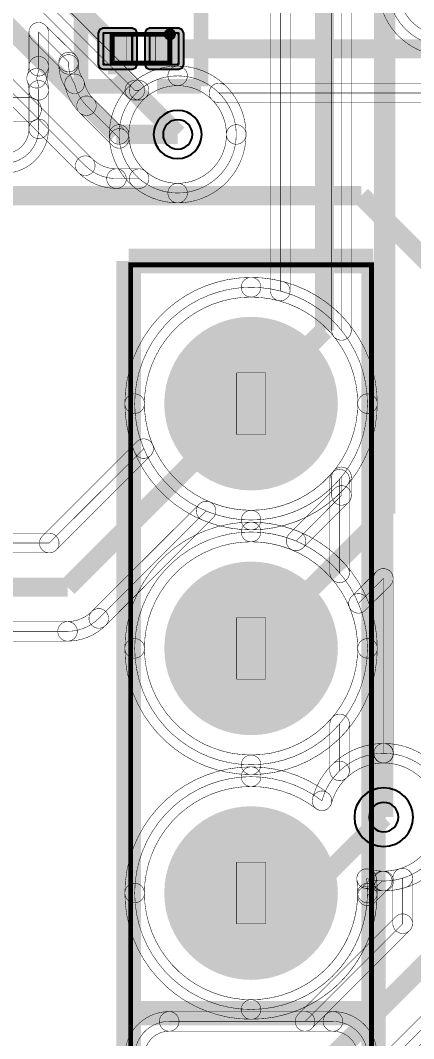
# Model space of a CAD drawing. Header units: millimetres. Extents: x -2.5 to 44.5, y -38.5 to 2.5.
# Drawn here: x 4.84 to 8.93, y -28.94 to -18.37 of the extents above; entities that cross this region are included whole.
import ezdxf

# ---------------------------------------------------------------- set-up
doc = ezdxf.new("R2010")
doc.units = ezdxf.units.MM
for name, color, linetype, true_color in [('Bottom Layer', 7, 'Continuous', 0x0000ff), ('Bottom Solder Mask Layer', 7, 'Continuous', 0xff00ff), ('Component Marking Layer', 7, 'Continuous', 0x66ffcc), ('Component Shape Layer', 7, 'Continuous', 0x00cccc), ('Hole Layer', 7, 'Continuous', 0x816200), ('Inner1', 7, 'Continuous', 0xbc8e00), ('Inner2', 7, 'Continuous', 0x70dbfa), ('Multi-Layer', 7, 'Continuous', 0xc0c0c0), ('Pin Soldering Layer', 7, 'Continuous', 0xcc9999), ('Top Layer', 7, 'Continuous', 0xff0000), ('Top Paste Mask Layer', 7, 'Continuous', 0x808080), ('Top Silkscreen Layer', 7, 'Continuous', 0xffff00), ('Top Solder Mask Layer', 7, 'Continuous', 0x800080)]:
    doc.layers.add(name, color=color, linetype=linetype, true_color=true_color)

msp = doc.modelspace()

# ---------------------------------------------------------------- hatches: boundary and pattern name
at = {"layer": 'Bottom Layer'}
for points in [[(6.389, -22.352, 1), (8.089, -22.352, 1)], [(6.389, -24.892, 1), (8.089, -24.892, 1)], [(6.389, -27.432, 1), (8.089, -27.432, 1)]]:
    msp.add_hatch(color=256, dxfattribs=at).paths.add_polyline_path(points)
at = {"layer": 'Component Marking Layer'}
msp.add_hatch(color=256, dxfattribs=at).paths.add_polyline_path([(6.336, -18.519, 1), (6.456, -18.519, 1)])
at = {"layer": 'Hole Layer'}
for points in [[(6.689, -22.352, 1), (7.789, -22.352, 1)], [(6.689, -24.892, 1), (7.789, -24.892, 1)], [(6.689, -27.432, 1), (7.789, -27.432, 1)]]:
    msp.add_hatch(color=256, dxfattribs=at).paths.add_polyline_path(points)
at = {"layer": 'Multi-Layer'}
for points in [[(6.389, -22.352, 1), (8.089, -22.352, 1)], [(6.389, -22.352, 1), (8.089, -22.352, 1)], [(6.389, -22.352, 1), (8.089, -22.352, 1)], [(6.389, -24.892, 1), (8.089, -24.892, 1)], [(6.389, -24.892, 1), (8.089, -24.892, 1)], [(6.389, -24.892, 1), (8.089, -24.892, 1)], [(6.389, -27.432, 1), (8.089, -27.432, 1)], [(6.389, -27.432, 1), (8.089, -27.432, 1)], [(6.389, -27.432, 1), (8.089, -27.432, 1)]]:
    msp.add_hatch(color=256, dxfattribs=at).paths.add_polyline_path(points)
at = {"layer": 'Pin Soldering Layer'}
for points in [[(5.796, -18.519), (5.796, -18.819), (5.946, -18.819), (5.946, -18.519)], [(6.396, -18.519), (6.396, -18.819), (6.246, -18.819), (6.246, -18.519)], [(7.089, -22.672), (7.089, -22.032), (7.389, -22.032), (7.389, -22.672)], [(7.089, -25.212), (7.089, -24.572), (7.389, -24.572), (7.389, -25.212)], [(7.089, -27.752), (7.089, -27.112), (7.389, -27.112), (7.389, -27.752)]]:
    msp.add_hatch(color=256, dxfattribs=at).paths.add_polyline_path(points)
at = {"layer": 'Top Layer'}
for points in [[(6.006, -18.831), (6.006, -18.507), (5.703, -18.507), (5.703, -18.831)], [(6.489, -18.831), (6.489, -18.507), (6.186, -18.507), (6.186, -18.831)], [(6.389, -22.352, 1), (8.089, -22.352, 1)], [(6.389, -24.892, 1), (8.089, -24.892, 1)], [(6.389, -27.432, 1), (8.089, -27.432, 1)]]:
    msp.add_hatch(color=256, dxfattribs=at).paths.add_polyline_path(points)
at = {"layer": 'Top Paste Mask Layer'}
for points in [[(6.015, -18.531), (6.015, -18.807), (5.991, -18.831), (5.727, -18.831), (5.703, -18.807), (5.703, -18.531), (5.727, -18.507), (5.991, -18.507)], [(6.177, -18.531), (6.177, -18.807), (6.201, -18.831), (6.465, -18.831), (6.489, -18.807), (6.489, -18.531), (6.465, -18.507), (6.201, -18.507)], [(6.389, -22.352, 1), (8.089, -22.352, 1)], [(6.389, -24.892, 1), (8.089, -24.892, 1)], [(6.389, -27.432, 1), (8.089, -27.432, 1)]]:
    msp.add_hatch(color=256, dxfattribs=at).paths.add_polyline_path(points)
at = {"layer": 'Top Solder Mask Layer'}
for points in [[(6.057, -18.831), (6.057, -18.507), (6.042, -18.471), (6.006, -18.456), (5.703, -18.456), (5.667, -18.471), (5.652, -18.507), (5.652, -18.831), (5.667, -18.867), (5.703, -18.882), (6.006, -18.882), (6.042, -18.867)], [(6.54, -18.831), (6.54, -18.507), (6.525, -18.471), (6.489, -18.456), (6.186, -18.456), (6.15, -18.471), (6.135, -18.507), (6.135, -18.831), (6.15, -18.867), (6.186, -18.882), (6.489, -18.882), (6.525, -18.867)], [(6.338, -22.352, 1), (8.14, -22.352, 1)], [(6.338, -24.892, 1), (8.14, -24.892, 1)], [(6.338, -27.432, 1), (8.14, -27.432, 1)]]:
    msp.add_hatch(color=256, dxfattribs=at).paths.add_polyline_path(points)

# ---------------------------------------------------------------- linework, layer by layer
at = {"layer": 'Bottom Layer', "const_width": 0.00508}
for points in [[(7.441, -13.462, -1), (7.644, -13.462), (7.644, -21.183, -1), (7.441, -21.183)], [(5.767, -19.558, -0.414214), (6.477, -18.848, -1), (6.477, -19.051, 0.414214), (5.97, -19.558, -1)], [(6.477, -18.848, -0.414214), (7.187, -19.558, -1), (6.984, -19.558, 0.414214), (6.477, -19.051, -1)], [(5.869, -19.558, 0.414214), (6.477, -20.166, 0.414214), (7.085, -19.558, 0.414214), (6.477, -18.95, 0.414214)], [(6.477, -20.268, -0.414214), (5.767, -19.558, -1), (5.97, -19.558, 0.414214), (6.477, -20.065, -1)], [(7.187, -19.558, -0.414214), (6.477, -20.268, -1), (6.477, -20.065, 0.414214), (6.984, -19.558, -1)], [(5.929, -22.352, -0.414214), (7.239, -21.042, -1), (7.239, -21.246, 0.414214), (6.132, -22.352, -1)], [(7.239, -21.042, -0.063646), (7.568, -21.084, -1), (7.517, -21.281, 0.063646), (7.239, -21.246, -1)], [(7.239, -23.662, -0.414214), (5.929, -22.352, -1), (6.132, -22.352, 0.414214), (7.239, -23.459, -1)], [(8.236, -23.202, -0.219585), (7.239, -23.662, -1), (7.239, -23.459, 0.219585), (8.081, -23.07, -1)], [(8.057, -23.136, -1), (8.26, -23.136), (8.26, -24.108, -1), (8.057, -24.108)], [(5.929, -24.892, -0.414214), (7.239, -23.582, -1), (7.239, -23.786, 0.414214), (6.132, -24.892, -1)], [(7.239, -23.582, -0.219585), (8.236, -24.042, -1), (8.081, -24.174, 0.219585), (7.239, -23.786, -1)], [(7.239, -26.202, -0.414214), (5.929, -24.892, -1), (6.132, -24.892, 0.414214), (7.239, -25.999, -1)], [(8.236, -25.742, -0.219585), (7.239, -26.202, -1), (7.239, -25.999, 0.219585), (8.081, -25.61, -1)], [(8.057, -25.676, -1), (8.26, -25.676), (8.26, -26.164, -1), (8.057, -26.164)], [(7.877, -26.448, -0.138237), (8.088, -26.091, -1), (8.228, -26.238, 0.138237), (8.074, -26.5, -1)], [(5.929, -27.432, -0.414214), (7.239, -26.122, -1), (7.239, -26.326, 0.414214), (6.132, -27.432, -1)], [(7.239, -26.122, -0.165316), (8.037, -26.394, -1), (7.913, -26.555, 0.165316), (7.239, -26.326, -1)], [(7.949, -26.572, -1), (8.001, -26.376), (8.001, -26.376, -1), (7.949, -26.572)], [(9.381, -26.644, -0.414214), (8.616, -27.409, -1), (8.616, -27.205, 0.414214), (9.178, -26.644, -1)], [(8.539, -27.27, -0.031042), (8.549, -27.432, -1), (8.346, -27.432, 0.031042), (8.337, -27.295, -1)], [(8.45, -27.383, -1), (8.425, -27.182), (8.425, -27.182, -1), (8.45, -27.383)], [(8.616, -27.409, -0.068243), (8.411, -27.38, -1), (8.465, -27.185, 0.068243), (8.616, -27.205, -1)], [(7.239, -28.742, -0.414214), (5.929, -27.432, -1), (6.132, -27.432, 0.414214), (7.239, -28.539, -1)], [(8.549, -27.432, -0.414214), (7.239, -28.742, -1), (7.239, -28.539, 0.414214), (8.346, -27.432, -1)], [(5.929, -29.122, -0.414214), (6.389, -28.662, -1), (6.389, -28.866, 0.414214), (6.132, -29.122, -1)], [(6.389, -28.866, -1), (6.389, -28.662), (8.089, -28.662, -1), (8.089, -28.866)], [(8.089, -28.662, -0.414214), (8.549, -29.122, -1), (8.346, -29.122, 0.414214), (8.089, -28.866, -1)], [(6.031, -30.822, 0.414214), (6.389, -31.18), (8.089, -31.18, 0.414214), (8.447, -30.822), (8.447, -29.122, 0.414214), (8.089, -28.764), (6.389, -28.764, 0.414214), (6.031, -29.122)]]:
    msp.add_lwpolyline(points, format="xyb", close=True, dxfattribs=at)
at = {"layer": 'Bottom Layer', "const_width": 0.2}
for points in [[(8.001, -13.462), (8.001, -21.59)], [(8.616, -16.45), (8.616, -26.644)], [(8.001, -21.59), (7.239, -22.352)]]:
    msp.add_lwpolyline(points, dxfattribs=at)
at = {"layer": 'Bottom Layer', "const_width": 0.00508}
msp.add_lwpolyline([(7.543, -13.462), (7.543, -21.183, 0.063646), (7.239, -21.144, 0.414214), (6.031, -22.352, 0.414214), (7.239, -23.56, 0.219585), (8.158, -23.136), (8.158, -24.108, 0.219585), (7.239, -23.684, 0.414214), (6.031, -24.892, 0.414214), (7.239, -26.1, 0.219585), (8.158, -25.676), (8.158, -26.164, 0.138237), (7.975, -26.474), (7.975, -26.474, 0.165316), (7.239, -26.224, 0.414214), (6.031, -27.432, 0.414214), (7.239, -28.64, 0.414214), (8.447, -27.432, 0.031042), (8.438, -27.282), (8.438, -27.282, 0.068243), (8.616, -27.307, 0.414214), (9.28, -26.644, 0.20482)], format="xyb", dxfattribs=at)
at = {"layer": 'Bottom Solder Mask Layer'}
msp.add_lwpolyline([(8.311, -26.644, 1), (8.921, -26.644), (8.921, -26.644, 1), (8.311, -26.644)], format="xyb", dxfattribs=at)
at = {"layer": 'Component Marking Layer', "const_width": 0.00508}
msp.add_lwpolyline([(6.336, -18.519, 1), (6.456, -18.519, 1)], format="xyb", close=True, dxfattribs=at)
at = {"layer": 'Component Shape Layer', "const_width": 0.0508}
for points in [[(6.396, -18.519), (6.396, -18.819), (5.796, -18.819), (5.796, -18.519)], [(6.396, -18.519), (6.396, -18.819), (5.796, -18.819), (5.796, -18.519)], [(5.989, -31.412), (5.989, -20.912), (8.489, -20.912), (8.489, -31.412)], [(5.989, -31.412), (5.989, -20.912), (8.489, -20.912), (8.489, -31.412)]]:
    msp.add_lwpolyline(points, close=True, dxfattribs=at)
at = {"layer": 'Hole Layer'}
msp.add_lwpolyline([(6.325, -19.558, 1), (6.63, -19.558, 1)], format="xyb", close=True, dxfattribs=at)
msp.add_lwpolyline([(8.464, -26.644, 1), (8.769, -26.644), (8.769, -26.644, 1), (8.464, -26.644)], format="xyb", dxfattribs=at)
at = {"layer": 'Inner1', "const_width": 0.00508}
msp.add_lwpolyline([(9.244, -15.875, 0.414214), (8.636, -15.267, 0.414214), (8.028, -15.875, 0.034436), (8.034, -15.959, 0.178568), (7.924, -16.256, 0.198912), (8.058, -16.58), (8.058, -16.58), (8.813, -17.335), (8.813, -17.634, 0.181366), (8.663, -18.034, 0.414214), (9.271, -18.642, 0.414214)], format="xyb", dxfattribs=at)
for points in [[(9.271, -18.744, -0.414214), (8.561, -18.034, -1), (8.764, -18.034, 0.414214), (9.271, -18.541, -1)], [(5.767, -19.558, -0.414214), (6.477, -18.848, -1), (6.477, -19.051, 0.414214), (5.97, -19.558, -1)], [(6.477, -18.848, -0.414214), (7.187, -19.558, -1), (6.984, -19.558, 0.414214), (6.477, -19.051, -1)], [(6.477, -20.166, 0.414214), (7.085, -19.558, 0.414214), (6.477, -18.95, 0.414214), (5.869, -19.558, 0.414214)], [(6.477, -20.268, -0.414214), (5.767, -19.558, -1), (5.97, -19.558, 0.414214), (6.477, -20.065, -1)], [(7.187, -19.558, -0.414214), (6.477, -20.268, -1), (6.477, -20.065, 0.414214), (6.984, -19.558, -1)], [(5.929, -22.352, -0.414214), (7.239, -21.042, -1), (7.239, -21.246, 0.414214), (6.132, -22.352, -1)], [(7.239, -21.042, -0.414214), (8.549, -22.352, -1), (8.346, -22.352, 0.414214), (7.239, -21.246, -1)], [(7.239, -23.56, 0.414214), (8.447, -22.352, 0.414214), (7.239, -21.144, 0.414214), (6.031, -22.352, 0.414214)], [(7.239, -23.662, -0.414214), (5.929, -22.352, -1), (6.132, -22.352, 0.414214), (7.239, -23.459, -1)], [(8.549, -22.352, -0.414214), (7.239, -23.662, -1), (7.239, -23.459, 0.414214), (8.346, -22.352, -1)], [(5.929, -24.892, -0.414214), (7.239, -23.582, -1), (7.239, -23.786, 0.414214), (6.132, -24.892, -1)], [(7.239, -23.582, -0.414214), (8.549, -24.892, -1), (8.346, -24.892, 0.414214), (7.239, -23.786, -1)], [(6.031, -24.892, 0.414214), (7.239, -26.1, 0.414214), (8.447, -24.892, 0.414214), (7.239, -23.684, 0.414214)], [(7.239, -26.202, -0.414214), (5.929, -24.892, -1), (6.132, -24.892, 0.414214), (7.239, -25.999, -1)], [(8.549, -24.892, -0.414214), (7.239, -26.202, -1), (7.239, -25.999, 0.414214), (8.346, -24.892, -1)], [(7.877, -26.448, -0.34033), (8.616, -25.879, -1), (8.616, -26.082, 0.34033), (8.074, -26.5, -1)], [(8.616, -25.879, -0.414214), (9.381, -26.644, -1), (9.178, -26.644, 0.414214), (8.616, -26.082, -1)], [(6.031, -27.432, 0.414214), (7.239, -28.64, 0.414214), (8.447, -27.432, 0.031042), (8.438, -27.282), (8.438, -27.282, 0.068243), (8.616, -27.307, 0.414214), (9.28, -26.644, 0.414214), (8.616, -25.981, 0.34033), (7.975, -26.474), (7.975, -26.474, 0.165316), (7.239, -26.224, 0.414214)], [(5.929, -27.432, -0.414214), (7.239, -26.122, -1), (7.239, -26.326, 0.414214), (6.132, -27.432, -1)], [(7.239, -26.122, -0.165316), (8.037, -26.394, -1), (7.913, -26.555, 0.165316), (7.239, -26.326, -1)], [(7.949, -26.572, -1), (8.001, -26.376), (8.001, -26.376, -1), (7.949, -26.572)], [(9.381, -26.644, -0.414214), (8.616, -27.409, -1), (8.616, -27.205, 0.414214), (9.178, -26.644, -1)], [(8.539, -27.27, -0.031042), (8.549, -27.432, -1), (8.346, -27.432, 0.031042), (8.337, -27.295, -1)], [(8.45, -27.383, -1), (8.425, -27.182), (8.425, -27.182, -1), (8.45, -27.383)], [(8.616, -27.409, -0.068243), (8.411, -27.38, -1), (8.465, -27.185, 0.068243), (8.616, -27.205, -1)], [(7.239, -28.742, -0.414214), (5.929, -27.432, -1), (6.132, -27.432, 0.414214), (7.239, -28.539, -1)], [(8.549, -27.432, -0.414214), (7.239, -28.742, -1), (7.239, -28.539, 0.414214), (8.346, -27.432, -1)], [(5.929, -29.122, -0.414214), (6.389, -28.662, -1), (6.389, -28.866, 0.414214), (6.132, -29.122, -1)], [(6.389, -28.866, -1), (6.389, -28.662), (8.089, -28.662, -1), (8.089, -28.866)], [(8.089, -28.662, -0.414214), (8.549, -29.122, -1), (8.346, -29.122, 0.414214), (8.089, -28.866, -1)], [(8.089, -31.18, 0.414214), (8.447, -30.822), (8.447, -29.122, 0.414214), (8.089, -28.764), (6.389, -28.764, 0.414214), (6.031, -29.122), (6.031, -30.822, 0.414214), (6.389, -31.18)]]:
    msp.add_lwpolyline(points, format="xyb", close=True, dxfattribs=at)
at = {"layer": 'Inner1', "const_width": 0.2}
for points in [[(8.382, -20.193), (3.836, -20.193)], [(9.271, -21.082), (8.382, -20.193)]]:
    msp.add_lwpolyline(points, dxfattribs=at)
at = {"layer": 'Inner2'}
for points, const_width in [([(5.842, -19.558), (2.413, -16.129)], 0.2), ([(8.636, -23.495), (8.636, -17.145)], 0.2), ([(6.477, -19.558), (5.842, -19.558)], 0.2), ([(7.239, -24.892), (8.636, -23.495)], 0.2), ([(7.239, -29.972), (9.271, -27.94)], 0.2), ([(8.447, -29.412), (9.595, -28.264)], 0.00508)]:
    msp.add_lwpolyline(points, dxfattribs=dict(at, const_width=const_width))
at = {"layer": 'Inner2', "const_width": 0.00508}
for points in [[(2.017, -16.525, -1), (2.161, -16.381), (5.59, -19.81, -1), (5.446, -19.954)], [(3.439, -16.651, -1), (3.583, -16.507), (6.104, -19.028, -1), (5.96, -19.172)], [(8.076, -17.145, -1), (8.279, -17.145), (8.279, -21.592, -1), (8.076, -21.592)], [(6.01, -19.023, -0.181366), (6.477, -18.848, -1), (6.477, -19.051, 0.181366), (6.144, -19.176, -1)], [(6.477, -18.848, -0.414214), (7.187, -19.558, -1), (6.984, -19.558, 0.414214), (6.477, -19.051, -1)], [(6.032, -19.201, -1), (6.032, -18.998), (6.077, -18.998, -1), (6.077, -19.201)], [(7.187, -19.558, -0.414214), (6.477, -20.268, -1), (6.477, -20.065, 0.414214), (6.984, -19.558, -1)], [(5.446, -19.954, -1), (5.59, -19.81), (5.59, -19.81, -1), (5.446, -19.954)], [(5.842, -20.118, -0.198912), (5.446, -19.954, -1), (5.59, -19.81, 0.198912), (5.842, -19.915, -1)], [(5.842, -20.118, -1), (5.842, -19.915), (6.077, -19.915, -1), (6.077, -20.118)], [(6.477, -20.268, -0.181366), (6.01, -20.093, -1), (6.144, -19.94, 0.181366), (6.477, -20.065, -1)], [(5.929, -22.352, -0.414214), (7.239, -21.042, -1), (7.239, -21.246, 0.414214), (6.132, -22.352, -1)], [(7.239, -21.042, -0.226263), (8.257, -21.528, -1), (8.099, -21.656, 0.226263), (7.239, -21.246, -1)], [(7.239, -23.662, -0.414214), (5.929, -22.352, -1), (6.132, -22.352, 0.414214), (7.239, -23.459, -1)], [(8.257, -23.176, -0.226263), (7.239, -23.662, -1), (7.239, -23.459, 0.226263), (8.099, -23.048, -1)], [(8.076, -23.112, -1), (8.279, -23.112), (8.279, -23.305, -1), (8.076, -23.305)], [(7.777, -23.849, -1), (7.634, -23.706), (8.106, -23.233, -1), (8.25, -23.377)], [(5.929, -24.892, -0.414214), (7.239, -23.582, -1), (7.239, -23.786, 0.414214), (6.132, -24.892, -1)], [(7.239, -23.582, -0.099439), (7.745, -23.684, -1), (7.666, -23.871, 0.099439), (7.239, -23.786, -1)], [(8.425, -24.497, -1), (8.282, -24.354), (8.541, -24.094, -1), (8.685, -24.238)], [(8.511, -24.166, -1), (8.714, -24.166), (8.714, -25.981, -1), (8.511, -25.981)], [(8.447, -24.386, -0.099439), (8.549, -24.892, -1), (8.346, -24.892, 0.099439), (8.26, -24.465, -1)], [(7.239, -26.202, -0.414214), (5.929, -24.892, -1), (6.132, -24.892, 0.414214), (7.239, -25.999, -1)], [(8.549, -24.892, -0.414214), (7.239, -26.202, -1), (7.239, -25.999, 0.414214), (8.346, -24.892, -1)], [(7.877, -26.448, -0.338866), (8.612, -25.879, -1), (8.613, -26.082, 0.338866), (8.074, -26.5, -1)], [(5.929, -27.432, -0.414214), (7.239, -26.122, -1), (7.239, -26.326, 0.414214), (6.132, -27.432, -1)], [(7.239, -26.122, -0.165316), (8.037, -26.394, -1), (7.913, -26.555, 0.165316), (7.239, -26.326, -1)], [(7.949, -26.572, -1), (8.001, -26.376), (8.001, -26.376, -1), (7.949, -26.572)], [(8.539, -27.27, -0.031042), (8.549, -27.432, -1), (8.346, -27.432, 0.031042), (8.337, -27.295, -1)], [(8.45, -27.383, -1), (8.425, -27.182), (8.425, -27.182, -1), (8.45, -27.383)], [(8.616, -27.409, -0.068243), (8.411, -27.38, -1), (8.465, -27.185, 0.068243), (8.616, -27.205, -1)], [(8.843, -27.374, -0.075353), (8.616, -27.409, -1), (8.616, -27.205, 0.075353), (8.783, -27.18, -1)], [(8.711, -27.277, -1), (8.914, -27.277), (8.914, -27.75, -1), (8.711, -27.75)], [(7.239, -28.742, -0.414214), (5.929, -27.432, -1), (6.132, -27.432, 0.414214), (7.239, -28.539, -1)], [(8.549, -27.432, -0.414214), (7.239, -28.742, -1), (7.239, -28.539, 0.414214), (8.346, -27.432, -1)], [(7.871, -28.836, -1), (7.727, -28.692), (8.741, -27.678, -1), (8.885, -27.822)], [(8.519, -29.484, -1), (8.375, -29.34), (9.523, -28.192, -1), (9.667, -28.336)], [(5.929, -29.122, -0.414214), (6.389, -28.662, -1), (6.389, -28.866, 0.414214), (6.132, -29.122, -1)], [(6.389, -28.866, -1), (6.389, -28.662), (7.799, -28.662, -1), (7.799, -28.866)], [(6.389, -28.866, -1), (6.389, -28.662), (6.389, -28.662, -1), (6.389, -28.866)]]:
    msp.add_lwpolyline(points, format="xyb", close=True, dxfattribs=at)
for points in [[(2.089, -16.453), (5.518, -19.882), (5.518, -19.882, 0.198912), (5.842, -20.016), (6.077, -20.016, 0.181366), (6.477, -20.166, 0.414214), (7.085, -19.558, 0.414214), (6.477, -18.95, 0.181366), (6.077, -19.1), (6.032, -19.1), (3.511, -16.579, 0.023073)], [(8.178, -17.145), (8.178, -21.592, 0.226263), (7.239, -21.144, 0.414214), (6.031, -22.352, 0.414214), (7.239, -23.56, 0.226263), (8.178, -23.112), (8.178, -23.305), (7.706, -23.778, 0.099439), (7.239, -23.684, 0.414214), (6.031, -24.892, 0.414214), (7.239, -26.1, 0.414214), (8.447, -24.892, 0.099439), (8.353, -24.426), (8.613, -24.166), (8.613, -25.981, 0.338866), (7.975, -26.474), (7.975, -26.474, 0.165316), (7.239, -26.224, 0.414214), (6.031, -27.432, 0.414214), (7.239, -28.64, 0.414214), (8.447, -27.432, 0.031042), (8.438, -27.282), (8.438, -27.282, 0.068243), (8.616, -27.307, 0.075353), (8.813, -27.277), (8.813, -27.75), (7.799, -28.764), (6.389, -28.764), (6.389, -28.764, 0.414214), (6.031, -29.122)]]:
    msp.add_lwpolyline(points, format="xyb", dxfattribs=at)
at = {"layer": 'Multi-Layer'}
for points in [[(6.227, -19.558, 1), (6.727, -19.558), (6.727, -19.558, 1), (6.227, -19.558)], [(8.311, -26.644, 1), (8.921, -26.644), (8.921, -26.644, 1), (8.311, -26.644)]]:
    msp.add_lwpolyline(points, format="xyb", dxfattribs=at)
at = {"layer": 'Pin Soldering Layer', "const_width": 0.00508}
for points in [[(5.796, -18.519), (5.796, -18.819), (5.946, -18.819), (5.946, -18.519)], [(5.796, -18.519), (5.796, -18.819), (5.946, -18.819), (5.946, -18.519)], [(6.396, -18.519), (6.396, -18.819), (6.246, -18.819), (6.246, -18.519)], [(6.396, -18.519), (6.396, -18.819), (6.246, -18.819), (6.246, -18.519)], [(7.089, -22.672), (7.089, -22.032), (7.389, -22.032), (7.389, -22.672)], [(7.089, -22.672), (7.089, -22.032), (7.389, -22.032), (7.389, -22.672)], [(7.089, -25.212), (7.089, -24.572), (7.389, -24.572), (7.389, -25.212)], [(7.089, -25.212), (7.089, -24.572), (7.389, -24.572), (7.389, -25.212)], [(7.089, -27.752), (7.089, -27.112), (7.389, -27.112), (7.389, -27.752)], [(7.089, -27.752), (7.089, -27.112), (7.389, -27.112), (7.389, -27.752)]]:
    msp.add_lwpolyline(points, close=True, dxfattribs=at)
at = {"layer": 'Top Layer', "const_width": 0.2}
for points in [[(5.185, -18), (5.854, -18.669)], [(5.854, -18.935), (5.854, -18.669)], [(6.338, -18.669), (11.176, -18.669)], [(6.477, -19.558), (5.854, -18.935)], [(5.334, -24.257), (7.239, -22.352)], [(3.674, -24.257), (5.334, -24.257)], [(8.616, -26.644), (7.828, -27.432)], [(7.828, -27.432), (7.239, -27.432)]]:
    msp.add_lwpolyline(points, dxfattribs=at)
at = {"layer": 'Top Layer', "const_width": 0.00508}
for points in [[(4.676, -19.858, 0.414214), (5.034, -19.5), (5.034, -19.1, 0.089366), (5.012, -18.975, 0.089366), (5.034, -18.85), (5.034, -18.497), (5.345, -18.807), (5.345, -18.831), (5.345, -18.831, 0.150321), (5.407, -19.032, 0.144093), (5.531, -19.259), (5.531, -19.259), (5.87, -19.599, 0.39451), (6.477, -20.166, 0.414214), (7.085, -19.558, 0.19942), (6.906, -19.127), (11.03, -19.127, 0.13155)], [(4.435, -24.715), (5.334, -24.715), (5.334, -24.715, 0.198912), (5.658, -24.581), (5.658, -24.581), (6.772, -23.466, 0.099439), (7.239, -23.56, 0.414214), (8.447, -22.352, 0.414214), (7.239, -21.144, 0.414214), (6.031, -22.352, 0.099439), (6.125, -22.819), (5.144, -23.799), (4.435, -23.799, 0.392978)]]:
    msp.add_lwpolyline(points, format="xyb", dxfattribs=at)
for points in [[(5.136, -18.85, -1), (4.933, -18.85), (4.933, -18.497, -1), (5.136, -18.497)], [(4.963, -18.569, -1), (5.106, -18.425), (5.417, -18.735, -1), (5.273, -18.879)], [(5.243, -18.807, -1), (5.446, -18.807), (5.446, -18.831, -1), (5.243, -18.831)], [(5.136, -18.85, -0.089366), (5.107, -19.01, -1), (4.917, -18.94, 0.089366), (4.933, -18.85, -1)], [(5.243, -18.831, -1), (5.446, -18.831), (5.446, -18.831, -1), (5.243, -18.831)], [(5.323, -19.089, -0.150321), (5.243, -18.831, -1), (5.446, -18.831, 0.150321), (5.491, -18.975, -1)], [(5.107, -18.94, -0.089366), (5.136, -19.1, -1), (4.933, -19.1, 0.089366), (4.917, -19.01, -1)], [(5.136, -19.5, -1), (4.933, -19.5), (4.933, -19.1, -1), (5.136, -19.1)], [(5.459, -19.331, -0.144093), (5.307, -19.054, -1), (5.506, -19.011, 0.144093), (5.602, -19.188, -1)], [(6.978, -19.055, -0.19942), (7.187, -19.558, -1), (6.984, -19.558, 0.19942), (6.834, -19.199, -1)], [(6.906, -19.229, -1), (6.906, -19.026), (11.03, -19.026, -1), (11.03, -19.229)], [(3.976, -19.427, -1), (3.976, -19.173), (4.935, -19.173, -1), (4.935, -19.427)], [(5.459, -19.331, -1), (5.602, -19.188), (5.602, -19.188, -1), (5.459, -19.331)], [(5.459, -19.331, -1), (5.602, -19.188), (5.942, -19.527, -1), (5.798, -19.671)], [(5.136, -19.5, -0.414214), (4.676, -19.96, -1), (4.676, -19.757, 0.414214), (4.933, -19.5, -1)], [(6.477, -20.268, -0.39451), (5.769, -19.606, -1), (5.972, -19.592, 0.39451), (6.477, -20.065, -1)], [(7.187, -19.558, -0.414214), (6.477, -20.268, -1), (6.477, -20.065, 0.414214), (6.984, -19.558, -1)], [(5.929, -22.352, -0.414214), (7.239, -21.042, -1), (7.239, -21.246, 0.414214), (6.132, -22.352, -1)], [(7.239, -21.042, -0.414214), (8.549, -22.352, -1), (8.346, -22.352, 0.414214), (7.239, -21.246, -1)], [(6.031, -22.858, -0.099439), (5.929, -22.352, -1), (6.132, -22.352, 0.099439), (6.218, -22.779, -1)], [(8.549, -22.352, -0.414214), (7.239, -23.662, -1), (7.239, -23.459, 0.414214), (8.346, -22.352, -1)], [(5.216, -23.871, -1), (5.072, -23.727), (6.053, -22.747, -1), (6.196, -22.89)], [(5.73, -24.653, -1), (5.586, -24.509), (6.701, -23.395, -1), (6.844, -23.538)], [(7.239, -23.662, -0.099439), (6.733, -23.56, -1), (6.812, -23.373, 0.099439), (7.239, -23.459, -1)], [(5.929, -24.892, -0.414214), (7.239, -23.582, -1), (7.239, -23.786, 0.414214), (6.132, -24.892, -1)], [(7.239, -23.582, -0.414214), (8.549, -24.892, -1), (8.346, -24.892, 0.414214), (7.239, -23.786, -1)], [(4.435, -23.901, -1), (4.435, -23.697), (5.144, -23.697, -1), (5.144, -23.901)], [(6.031, -24.892, 0.414214), (7.239, -26.1, 0.414214), (8.447, -24.892, 0.414214), (7.239, -23.684, 0.414214)], [(5.73, -24.653, -0.198912), (5.334, -24.817, -1), (5.334, -24.614, 0.198912), (5.586, -24.509, -1)], [(5.73, -24.653, -1), (5.586, -24.509), (5.586, -24.509, -1), (5.73, -24.653)], [(4.435, -24.817, -1), (4.435, -24.614), (5.334, -24.614, -1), (5.334, -24.817)], [(5.334, -24.817, -1), (5.334, -24.614), (5.334, -24.614, -1), (5.334, -24.817)], [(7.239, -26.202, -0.414214), (5.929, -24.892, -1), (6.132, -24.892, 0.414214), (7.239, -25.999, -1)], [(8.549, -24.892, -0.414214), (7.239, -26.202, -1), (7.239, -25.999, 0.414214), (8.346, -24.892, -1)], [(7.877, -26.448, -0.34033), (8.616, -25.879, -1), (8.616, -26.082, 0.34033), (8.074, -26.5, -1)], [(8.616, -25.879, -0.414214), (9.381, -26.644, -1), (9.178, -26.644, 0.414214), (8.616, -26.082, -1)], [(7.239, -28.64, 0.407146), (8.447, -27.461), (8.601, -27.307, 0.005677), (8.616, -27.307, 0.414214), (9.28, -26.644, 0.414214), (8.616, -25.981, 0.34033), (7.975, -26.474), (7.975, -26.474, 0.165316), (7.239, -26.224, 0.414214), (6.031, -27.432, 0.414214)], [(5.929, -27.432, -0.414214), (7.239, -26.122, -1), (7.239, -26.326, 0.414214), (6.132, -27.432, -1)], [(7.239, -26.122, -0.165316), (8.037, -26.394, -1), (7.913, -26.555, 0.165316), (7.239, -26.326, -1)], [(7.949, -26.572, -1), (8.001, -26.376), (8.001, -26.376, -1), (7.949, -26.572)], [(9.381, -26.644, -0.414214), (8.616, -27.409, -1), (8.616, -27.205, 0.414214), (9.178, -26.644, -1)], [(8.519, -27.533, -1), (8.375, -27.389), (8.529, -27.235, -1), (8.673, -27.379)], [(8.616, -27.409, -0.005677), (8.599, -27.408, -1), (8.604, -27.205, 0.005677), (8.616, -27.205, -1)], [(7.239, -28.742, -0.414214), (5.929, -27.432, -1), (6.132, -27.432, 0.414214), (7.239, -28.539, -1)], [(8.548, -27.464, -0.407146), (7.239, -28.742, -1), (7.239, -28.539, 0.407146), (8.345, -27.459, -1)], [(5.929, -29.122, -0.414214), (6.389, -28.662, -1), (6.389, -28.866, 0.414214), (6.132, -29.122, -1)], [(6.389, -28.866, -1), (6.389, -28.662), (8.089, -28.662, -1), (8.089, -28.866)], [(8.089, -28.662, -0.414214), (8.549, -29.122, -1), (8.346, -29.122, 0.414214), (8.089, -28.866, -1)], [(8.089, -31.18, 0.414214), (8.447, -30.822), (8.447, -29.122, 0.414214), (8.089, -28.764), (6.389, -28.764, 0.414214), (6.031, -29.122), (6.031, -30.822, 0.414214), (6.389, -31.18)]]:
    msp.add_lwpolyline(points, format="xyb", close=True, dxfattribs=at)
at = {"layer": 'Top Layer'}
for points in [[(6.006, -18.831), (6.006, -18.507), (5.703, -18.507), (5.703, -18.831)], [(6.489, -18.831), (6.489, -18.507), (6.186, -18.507), (6.186, -18.831)]]:
    msp.add_lwpolyline(points, close=True, dxfattribs=at)
at = {"layer": 'Top Paste Mask Layer', "const_width": 0.00508}
for points in [[(6.015, -18.531), (6.015, -18.807), (5.991, -18.831), (5.727, -18.831), (5.703, -18.807), (5.703, -18.531), (5.727, -18.507), (5.991, -18.507)], [(6.015, -18.531), (6.015, -18.807), (5.991, -18.831), (5.727, -18.831), (5.703, -18.807), (5.703, -18.531), (5.727, -18.507), (5.991, -18.507)], [(6.177, -18.531), (6.177, -18.807), (6.201, -18.831), (6.465, -18.831), (6.489, -18.807), (6.489, -18.531), (6.465, -18.507), (6.201, -18.507)], [(6.177, -18.531), (6.177, -18.807), (6.201, -18.831), (6.465, -18.831), (6.489, -18.807), (6.489, -18.531), (6.465, -18.507), (6.201, -18.507)]]:
    msp.add_lwpolyline(points, close=True, dxfattribs=at)
at = {"layer": 'Top Silkscreen Layer'}
for points, const_width in [([(5.474, -18.278), (5.474, -19.06)], 0.152), ([(5.474, -18.278), (5.474, -19.06)], 0.152), ([(6.718, -18.278), (6.718, -19.06)], 0.152), ([(6.718, -18.278), (6.718, -19.06)], 0.152), ([(5.474, -19.06), (5.93, -19.06)], 0.152), ([(5.474, -19.06), (5.93, -19.06)], 0.152), ([(6.718, -19.06), (6.262, -19.06)], 0.152), ([(6.718, -19.06), (6.262, -19.06)], 0.152), ([(5.969, -20.872), (8.509, -20.872)], 0.254), ([(5.969, -31.452), (5.969, -20.872)], 0.254), ([(5.969, -20.872), (8.509, -20.872)], 0.254), ([(5.969, -31.452), (5.969, -20.872)], 0.254), ([(8.509, -31.452), (8.509, -20.872)], 0.254), ([(8.509, -31.452), (8.509, -20.872)], 0.254), ([(5.969, -28.679), (8.509, -28.679)], 0.254), ([(5.969, -28.679), (8.509, -28.679)], 0.254)]:
    msp.add_lwpolyline(points, dxfattribs=dict(at, const_width=const_width))
at = {"layer": 'Top Solder Mask Layer'}
for points in [[(6.057, -18.831), (6.057, -18.507), (6.042, -18.471), (6.006, -18.456), (5.703, -18.456), (5.667, -18.471), (5.652, -18.507), (5.652, -18.831), (5.667, -18.867), (5.703, -18.882), (6.006, -18.882), (6.042, -18.867)], [(6.54, -18.831), (6.54, -18.507), (6.525, -18.471), (6.489, -18.456), (6.186, -18.456), (6.15, -18.471), (6.135, -18.507), (6.135, -18.831), (6.15, -18.867), (6.186, -18.882), (6.489, -18.882), (6.525, -18.867)]]:
    msp.add_lwpolyline(points, close=True, dxfattribs=at)
msp.add_lwpolyline([(8.311, -26.644, 1), (8.921, -26.644), (8.921, -26.644, 1), (8.311, -26.644)], format="xyb", dxfattribs=at)

doc.saveas('drawing.dxf')
